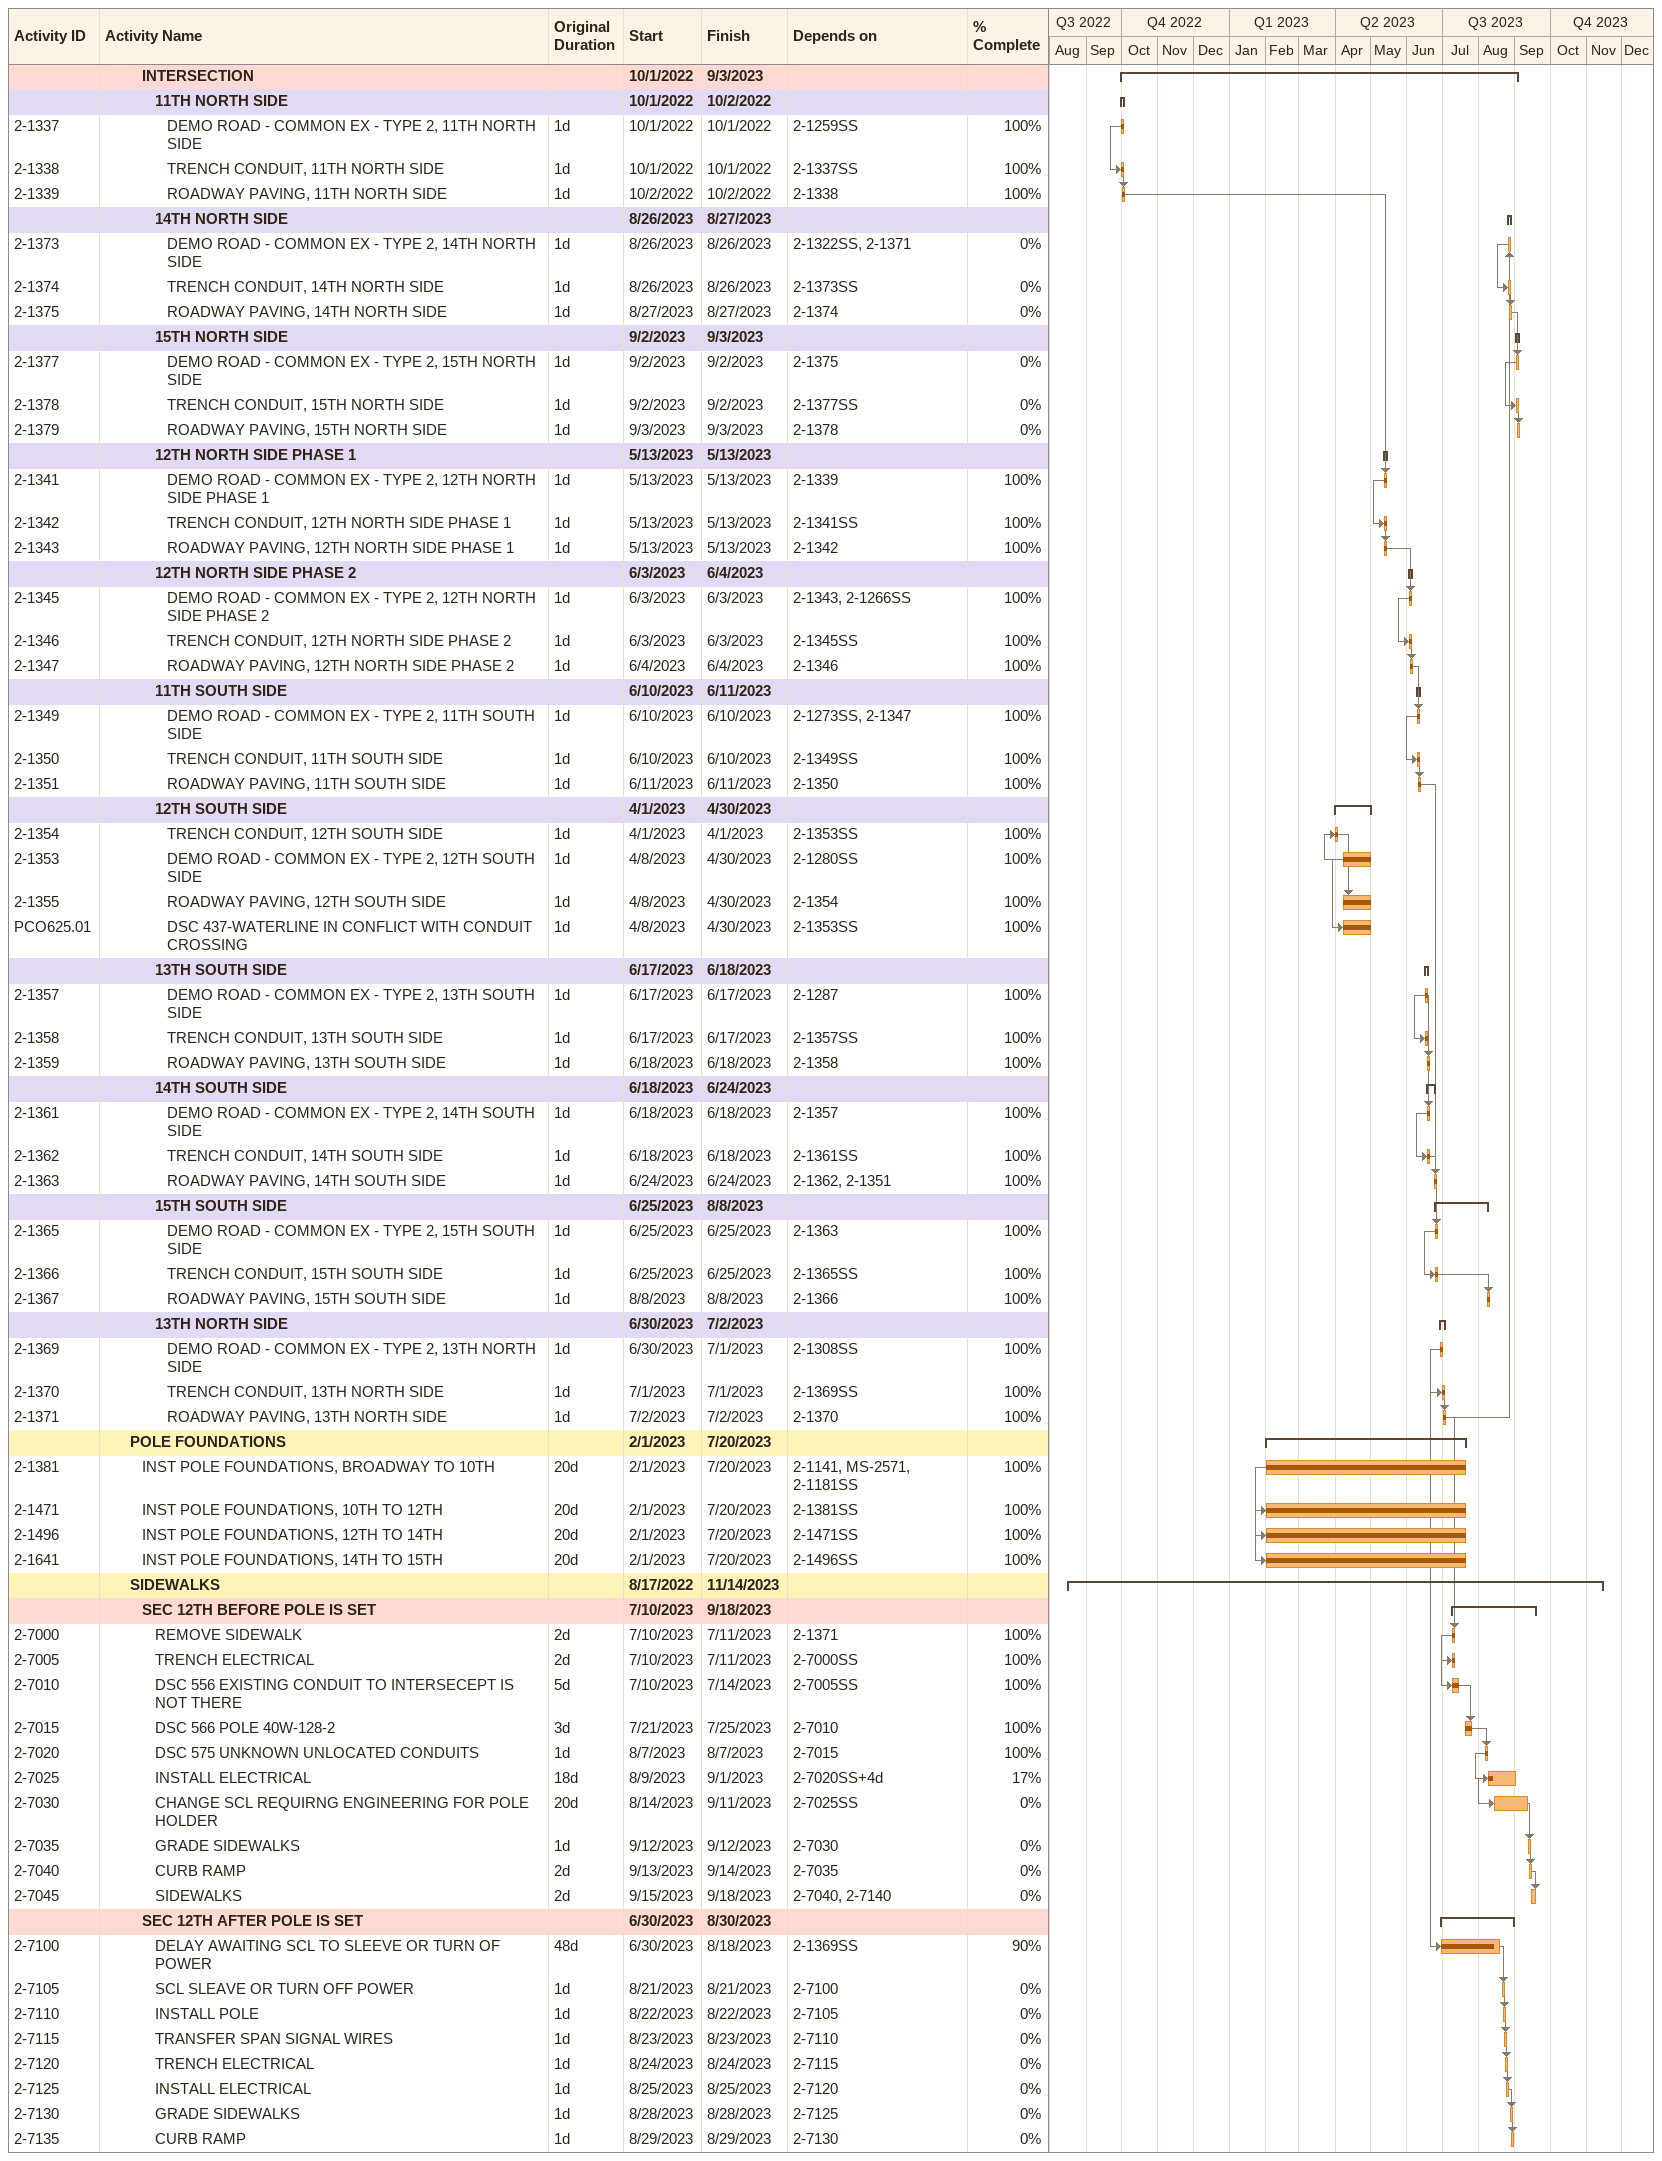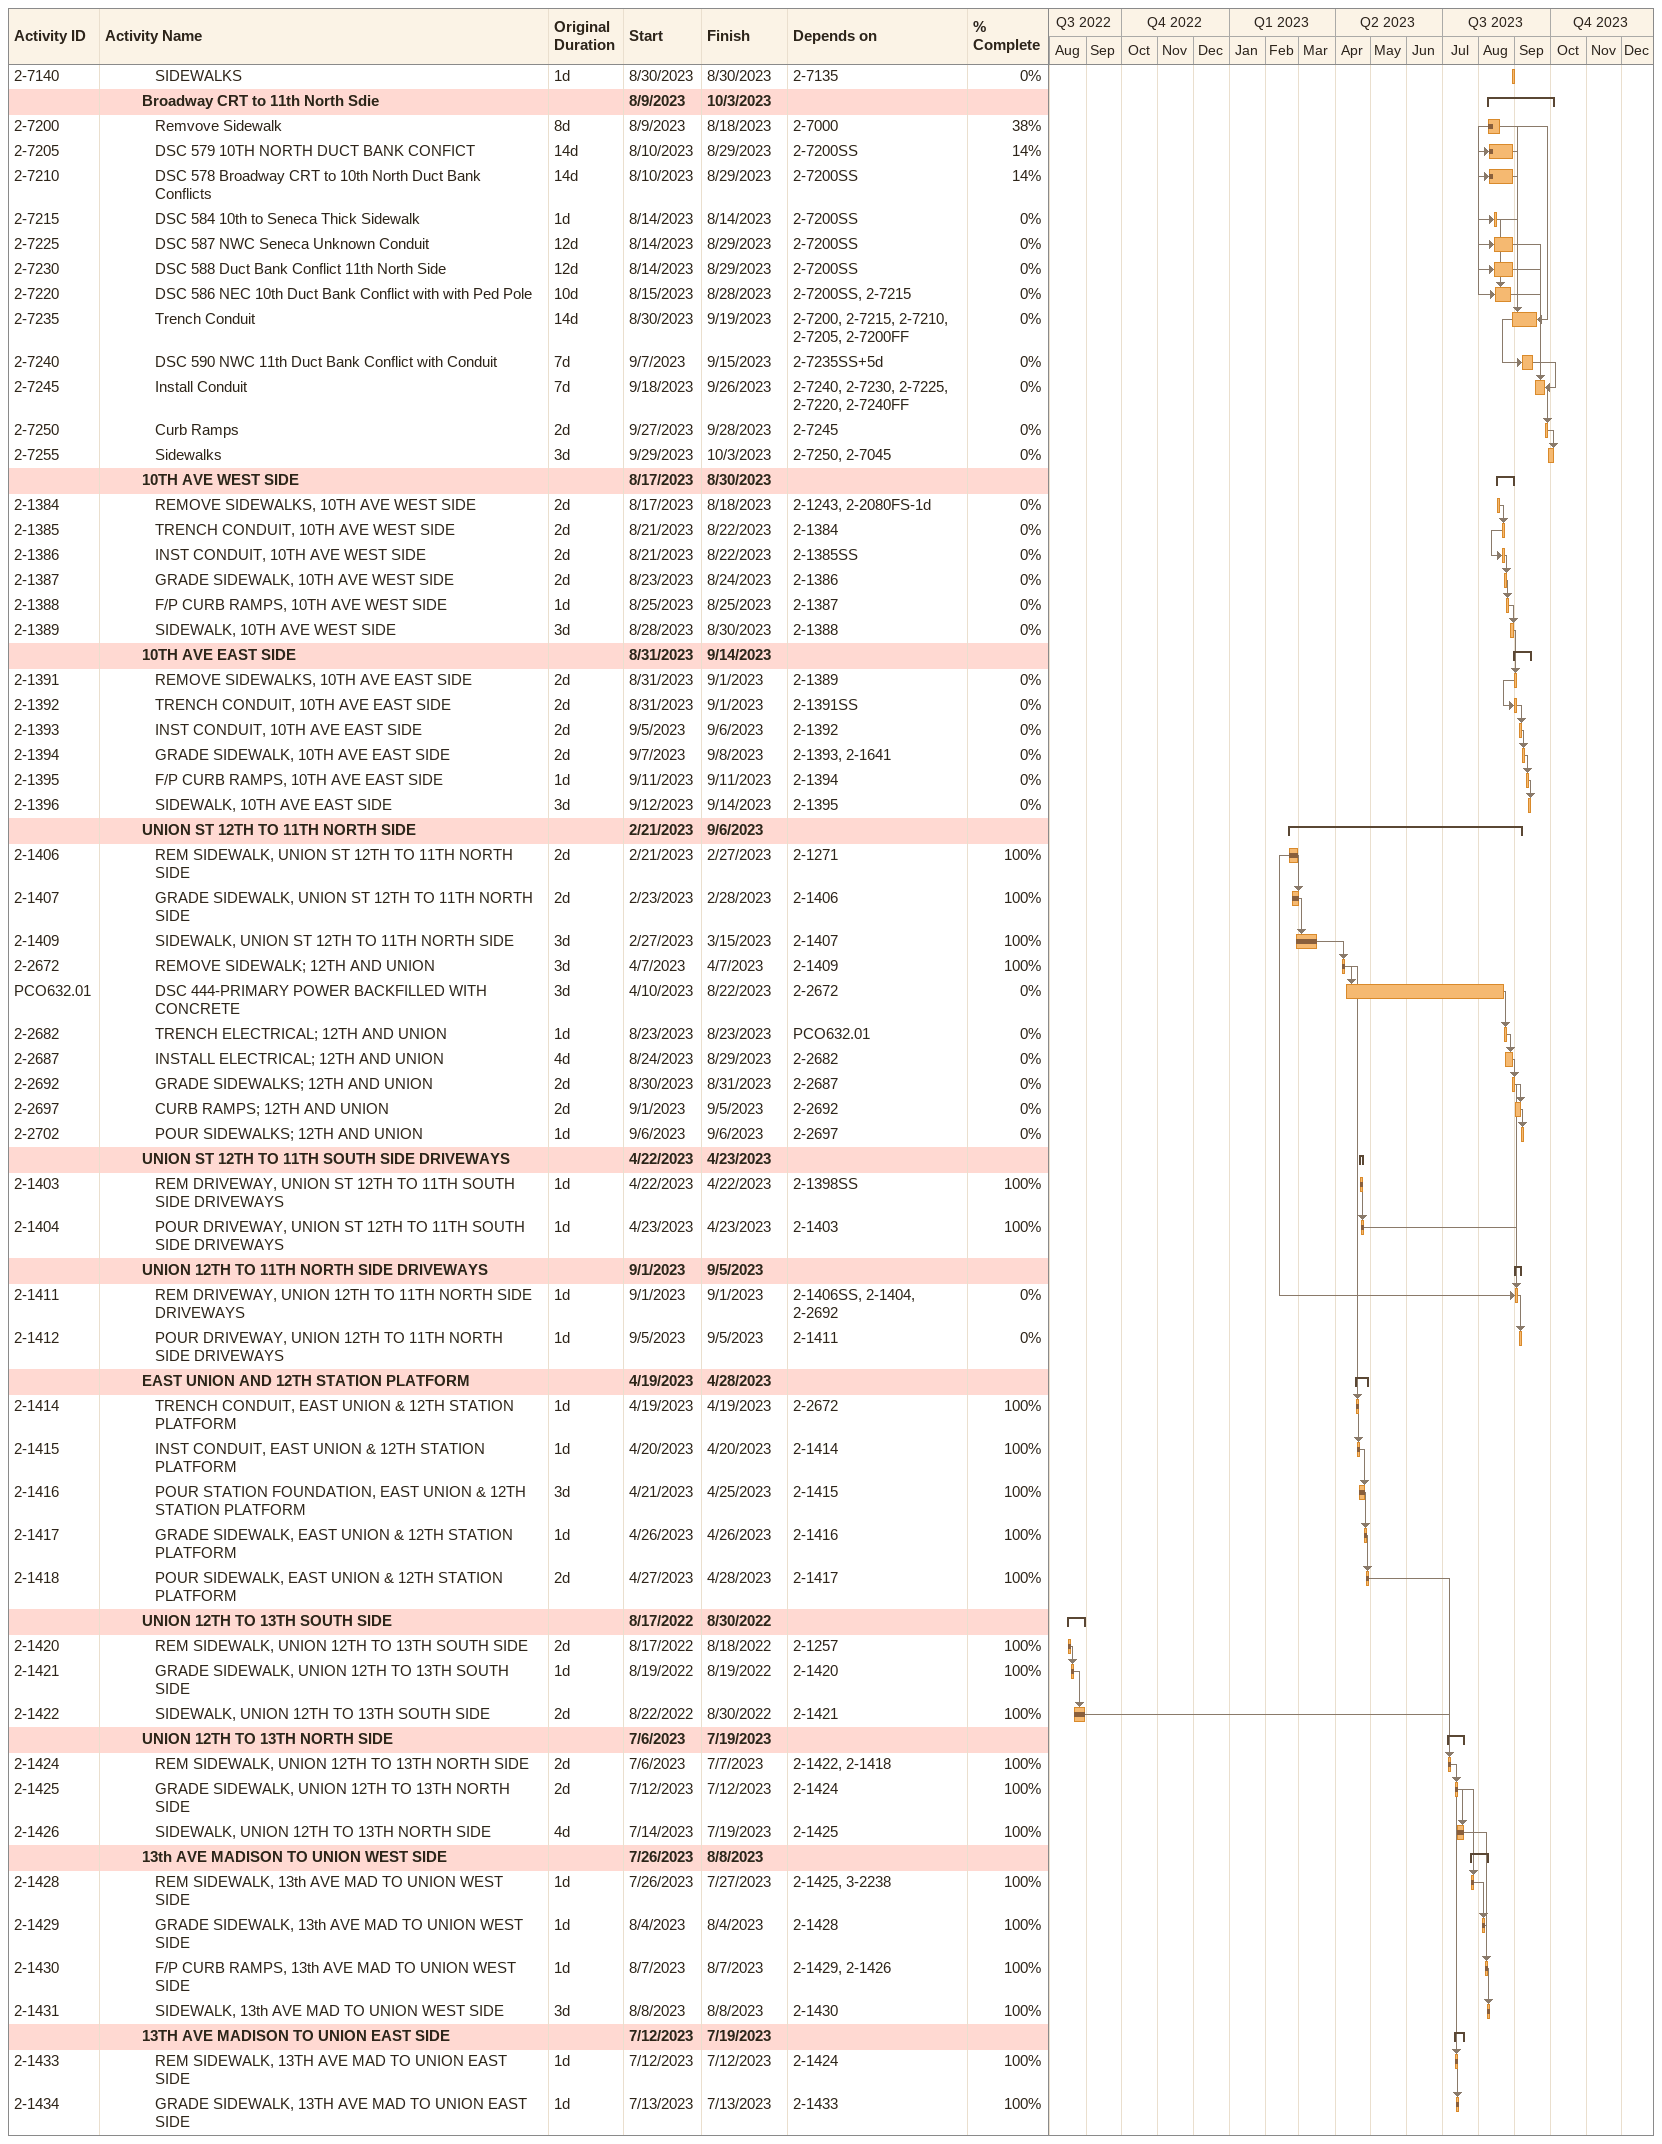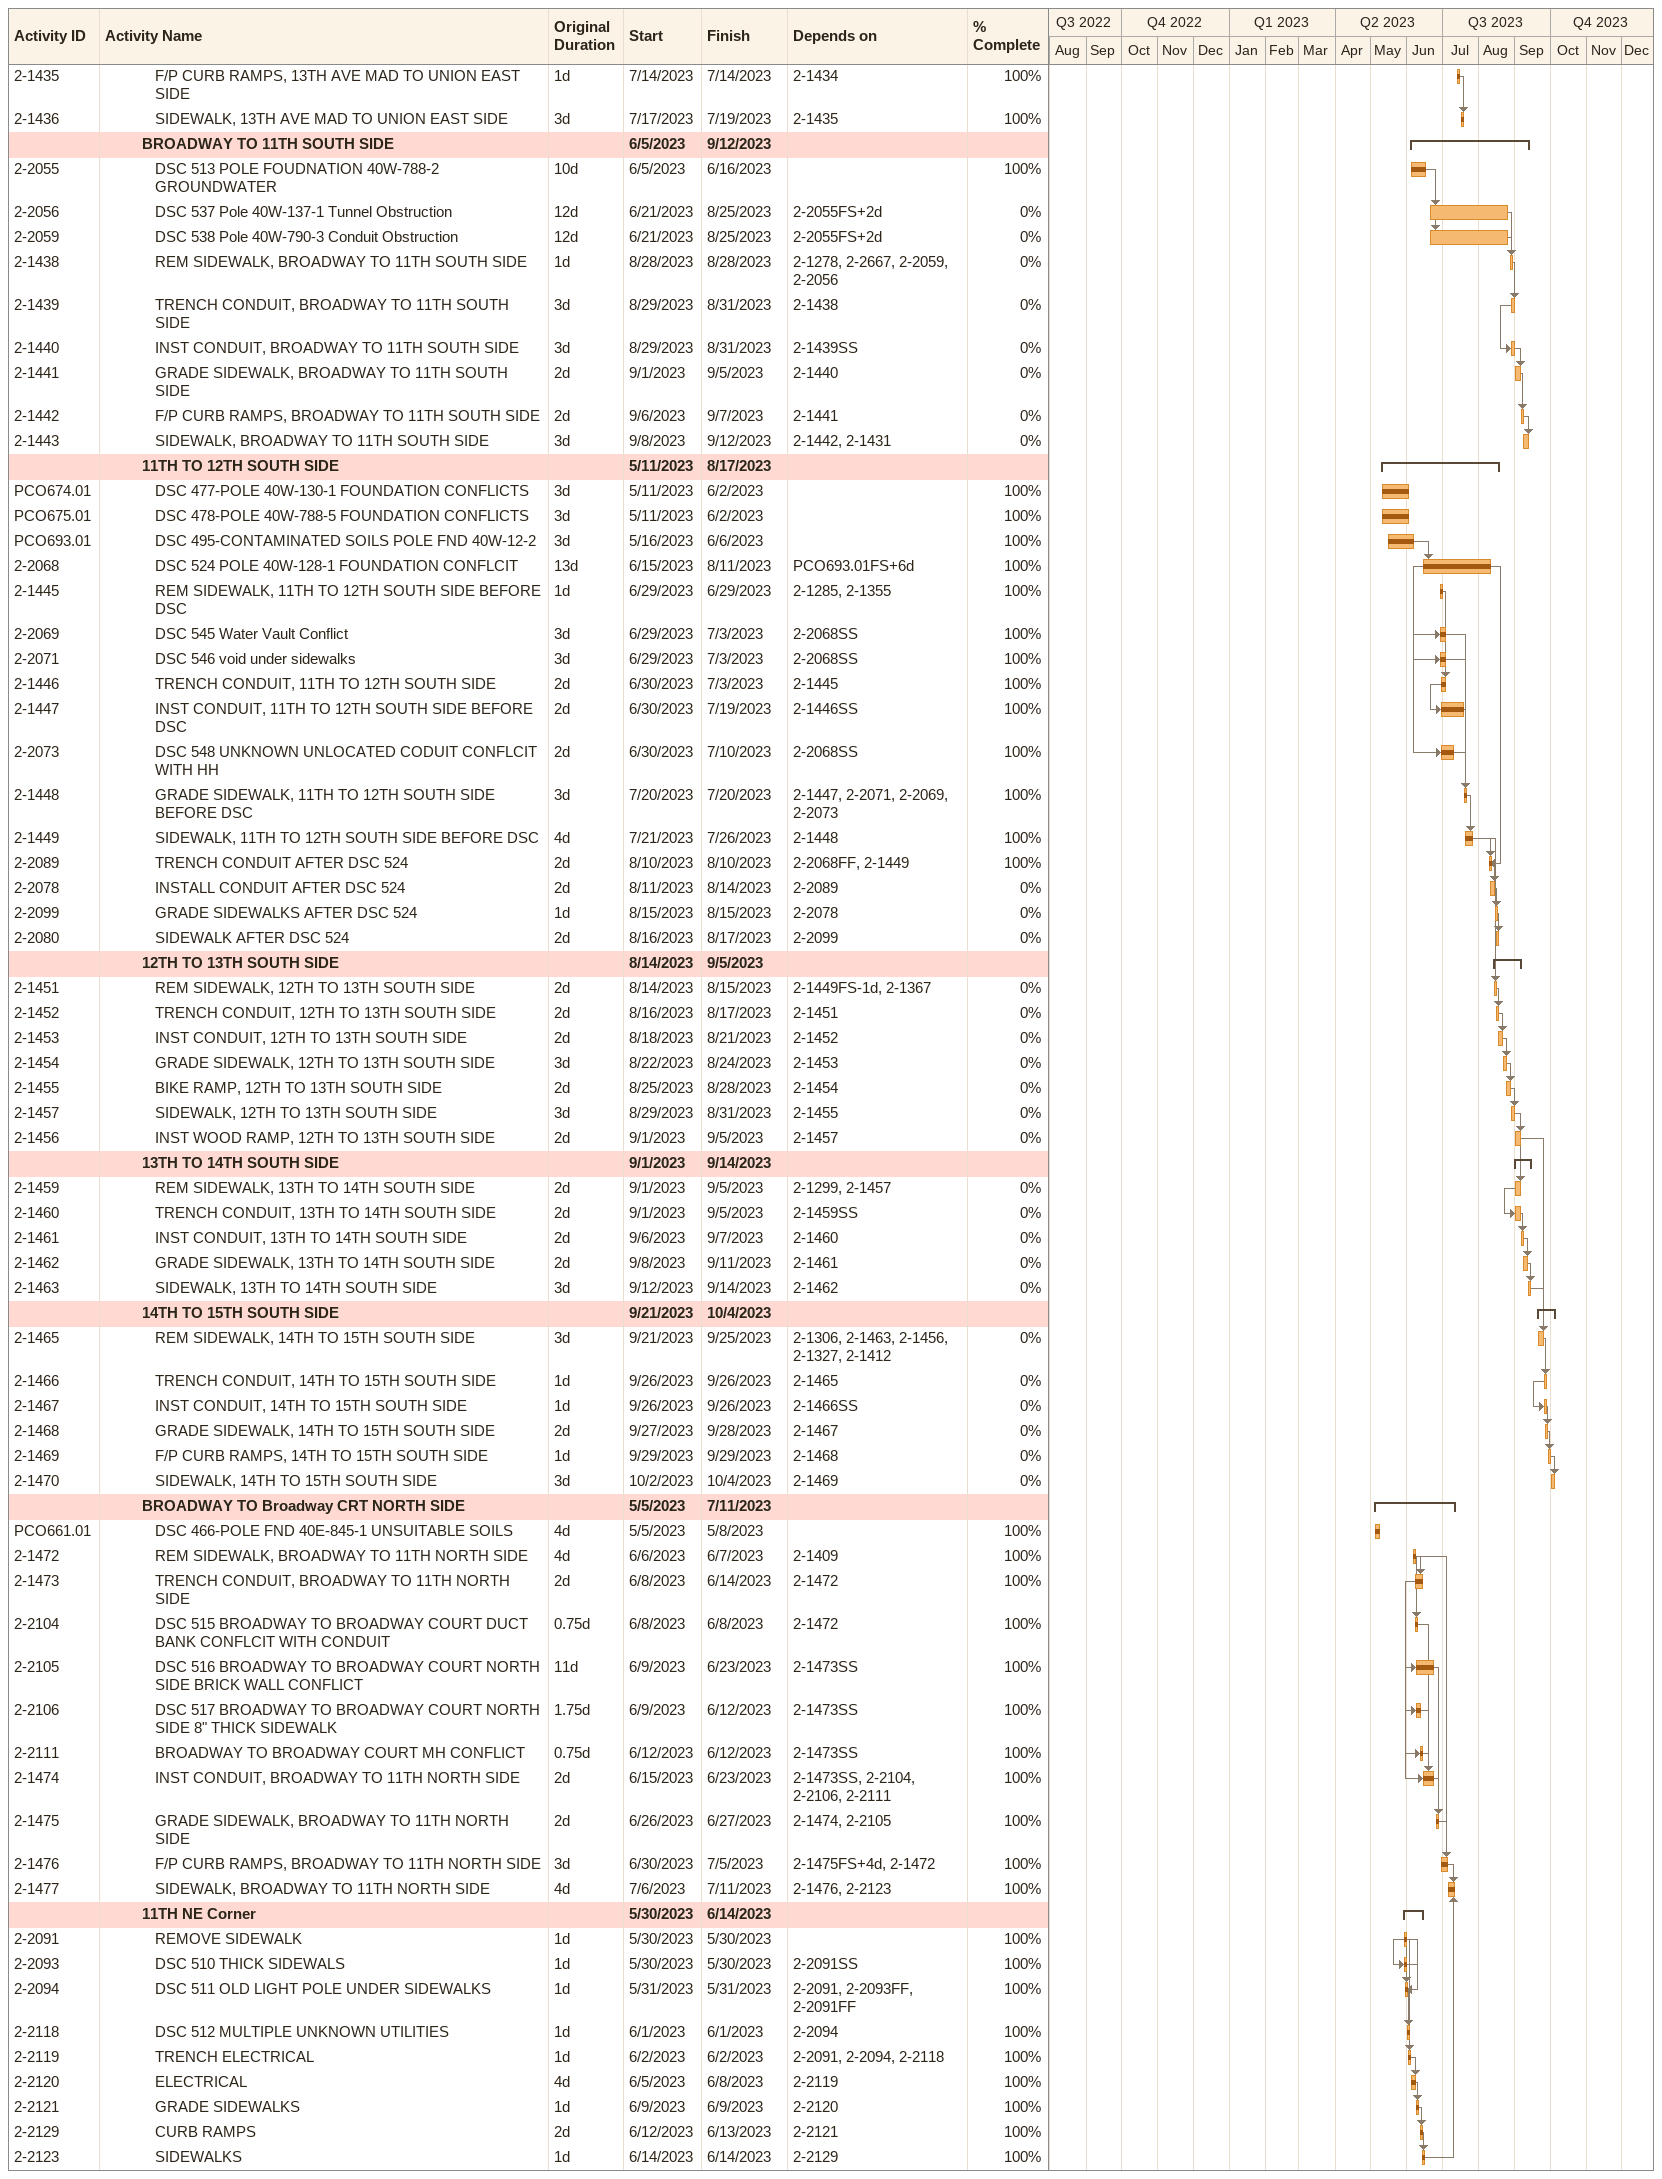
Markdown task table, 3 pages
| ID | Level | Task | Original duration | Start | Finish | Predecessors | % complete |
|---|---|---|---|---|---|---|---|
|  | 4 | **INTERSECTION** |  | 2022-10-01 | 2023-09-03 |  |  |
|  | 5 | **11TH NORTH SIDE** |  | 2022-10-01 | 2022-10-02 |  |  |
| 2-1337 | 6 | DEMO ROAD - COMMON EX - TYPE 2, 11TH NORTH SIDE | 1d | 2022-10-01 | 2022-10-01 | 2-1259SS | 100 |
| 2-1338 | 6 | TRENCH CONDUIT, 11TH NORTH SIDE | 1d | 2022-10-01 | 2022-10-01 | 2-1337SS | 100 |
| 2-1339 | 6 | ROADWAY PAVING, 11TH NORTH SIDE | 1d | 2022-10-02 | 2022-10-02 | 2-1338 | 100 |
|  | 5 | **14TH NORTH SIDE** |  | 2023-08-26 | 2023-08-27 |  |  |
| 2-1373 | 6 | DEMO ROAD - COMMON EX - TYPE 2, 14TH NORTH SIDE | 1d | 2023-08-26 | 2023-08-26 | 2-1322SS, 2-1371 | 0 |
| 2-1374 | 6 | TRENCH CONDUIT, 14TH NORTH SIDE | 1d | 2023-08-26 | 2023-08-26 | 2-1373SS | 0 |
| 2-1375 | 6 | ROADWAY PAVING, 14TH NORTH SIDE | 1d | 2023-08-27 | 2023-08-27 | 2-1374 | 0 |
|  | 5 | **15TH NORTH SIDE** |  | 2023-09-02 | 2023-09-03 |  |  |
| 2-1377 | 6 | DEMO ROAD - COMMON EX - TYPE 2, 15TH NORTH SIDE | 1d | 2023-09-02 | 2023-09-02 | 2-1375 | 0 |
| 2-1378 | 6 | TRENCH CONDUIT, 15TH NORTH SIDE | 1d | 2023-09-02 | 2023-09-02 | 2-1377SS | 0 |
| 2-1379 | 6 | ROADWAY PAVING, 15TH NORTH SIDE | 1d | 2023-09-03 | 2023-09-03 | 2-1378 | 0 |
|  | 5 | **12TH NORTH SIDE PHASE 1** |  | 2023-05-13 | 2023-05-13 |  |  |
| 2-1341 | 6 | DEMO ROAD - COMMON EX - TYPE 2, 12TH NORTH SIDE PHASE 1 | 1d | 2023-05-13 | 2023-05-13 | 2-1339 | 100 |
| 2-1342 | 6 | TRENCH CONDUIT, 12TH NORTH SIDE PHASE 1 | 1d | 2023-05-13 | 2023-05-13 | 2-1341SS | 100 |
| 2-1343 | 6 | ROADWAY PAVING, 12TH NORTH SIDE PHASE 1 | 1d | 2023-05-13 | 2023-05-13 | 2-1342 | 100 |
|  | 5 | **12TH NORTH SIDE PHASE 2** |  | 2023-06-03 | 2023-06-04 |  |  |
| 2-1345 | 6 | DEMO ROAD - COMMON EX - TYPE 2, 12TH NORTH SIDE PHASE 2 | 1d | 2023-06-03 | 2023-06-03 | 2-1343, 2-1266SS | 100 |
| 2-1346 | 6 | TRENCH CONDUIT, 12TH NORTH SIDE PHASE 2 | 1d | 2023-06-03 | 2023-06-03 | 2-1345SS | 100 |
| 2-1347 | 6 | ROADWAY PAVING, 12TH NORTH SIDE PHASE 2 | 1d | 2023-06-04 | 2023-06-04 | 2-1346 | 100 |
|  | 5 | **11TH SOUTH SIDE** |  | 2023-06-10 | 2023-06-11 |  |  |
| 2-1349 | 6 | DEMO ROAD - COMMON EX - TYPE 2, 11TH SOUTH SIDE | 1d | 2023-06-10 | 2023-06-10 | 2-1273SS, 2-1347 | 100 |
| 2-1350 | 6 | TRENCH CONDUIT, 11TH SOUTH SIDE | 1d | 2023-06-10 | 2023-06-10 | 2-1349SS | 100 |
| 2-1351 | 6 | ROADWAY PAVING, 11TH SOUTH SIDE | 1d | 2023-06-11 | 2023-06-11 | 2-1350 | 100 |
|  | 5 | **12TH SOUTH SIDE** |  | 2023-04-01 | 2023-04-30 |  |  |
| 2-1354 | 6 | TRENCH CONDUIT, 12TH SOUTH SIDE | 1d | 2023-04-01 | 2023-04-01 | 2-1353SS | 100 |
| 2-1353 | 6 | DEMO ROAD - COMMON EX - TYPE 2, 12TH SOUTH SIDE | 1d | 2023-04-08 | 2023-04-30 | 2-1280SS | 100 |
| 2-1355 | 6 | ROADWAY PAVING, 12TH SOUTH SIDE | 1d | 2023-04-08 | 2023-04-30 | 2-1354 | 100 |
| PCO625.01 | 6 | DSC 437-WATERLINE IN CONFLICT WITH CONDUIT CROSSING | 1d | 2023-04-08 | 2023-04-30 | 2-1353SS | 100 |
|  | 5 | **13TH SOUTH SIDE** |  | 2023-06-17 | 2023-06-18 |  |  |
| 2-1357 | 6 | DEMO ROAD - COMMON EX - TYPE 2, 13TH SOUTH SIDE | 1d | 2023-06-17 | 2023-06-17 | 2-1287 | 100 |
| 2-1358 | 6 | TRENCH CONDUIT, 13TH SOUTH SIDE | 1d | 2023-06-17 | 2023-06-17 | 2-1357SS | 100 |
| 2-1359 | 6 | ROADWAY PAVING, 13TH SOUTH SIDE | 1d | 2023-06-18 | 2023-06-18 | 2-1358 | 100 |
|  | 5 | **14TH SOUTH SIDE** |  | 2023-06-18 | 2023-06-24 |  |  |
| 2-1361 | 6 | DEMO ROAD - COMMON EX - TYPE 2, 14TH SOUTH SIDE | 1d | 2023-06-18 | 2023-06-18 | 2-1357 | 100 |
| 2-1362 | 6 | TRENCH CONDUIT, 14TH SOUTH SIDE | 1d | 2023-06-18 | 2023-06-18 | 2-1361SS | 100 |
| 2-1363 | 6 | ROADWAY PAVING, 14TH SOUTH SIDE | 1d | 2023-06-24 | 2023-06-24 | 2-1362, 2-1351 | 100 |
|  | 5 | **15TH SOUTH SIDE** |  | 2023-06-25 | 2023-08-08 |  |  |
| 2-1365 | 6 | DEMO ROAD - COMMON EX - TYPE 2, 15TH SOUTH SIDE | 1d | 2023-06-25 | 2023-06-25 | 2-1363 | 100 |
| 2-1366 | 6 | TRENCH CONDUIT, 15TH SOUTH SIDE | 1d | 2023-06-25 | 2023-06-25 | 2-1365SS | 100 |
| 2-1367 | 6 | ROADWAY PAVING, 15TH SOUTH SIDE | 1d | 2023-08-08 | 2023-08-08 | 2-1366 | 100 |
|  | 5 | **13TH NORTH SIDE** |  | 2023-06-30 | 2023-07-02 |  |  |
| 2-1369 | 6 | DEMO ROAD - COMMON EX - TYPE 2, 13TH NORTH SIDE | 1d | 2023-06-30 | 2023-07-01 | 2-1308SS | 100 |
| 2-1370 | 6 | TRENCH CONDUIT, 13TH NORTH SIDE | 1d | 2023-07-01 | 2023-07-01 | 2-1369SS | 100 |
| 2-1371 | 6 | ROADWAY PAVING, 13TH NORTH SIDE | 1d | 2023-07-02 | 2023-07-02 | 2-1370 | 100 |
|  | 3 | **POLE FOUNDATIONS** |  | 2023-02-01 | 2023-07-20 |  |  |
| 2-1381 | 4 | INST POLE FOUNDATIONS, BROADWAY TO 10TH | 20d | 2023-02-01 | 2023-07-20 | 2-1141, MS-2571, 2-1181SS | 100 |
| 2-1471 | 4 | INST POLE FOUNDATIONS, 10TH TO 12TH | 20d | 2023-02-01 | 2023-07-20 | 2-1381SS | 100 |
| 2-1496 | 4 | INST POLE FOUNDATIONS, 12TH TO 14TH | 20d | 2023-02-01 | 2023-07-20 | 2-1471SS | 100 |
| 2-1641 | 4 | INST POLE FOUNDATIONS, 14TH TO 15TH | 20d | 2023-02-01 | 2023-07-20 | 2-1496SS | 100 |
|  | 3 | **SIDEWALKS** |  | 2022-08-17 | 2023-11-14 |  |  |
|  | 4 | **SEC 12TH BEFORE POLE IS SET** |  | 2023-07-10 | 2023-09-18 |  |  |
| 2-7000 | 5 | REMOVE SIDEWALK | 2d | 2023-07-10 | 2023-07-11 | 2-1371 | 100 |
| 2-7005 | 5 | TRENCH ELECTRICAL | 2d | 2023-07-10 | 2023-07-11 | 2-7000SS | 100 |
| 2-7010 | 5 | DSC 556 EXISTING CONDUIT TO INTERSECEPT IS NOT THERE | 5d | 2023-07-10 | 2023-07-14 | 2-7005SS | 100 |
| 2-7015 | 5 | DSC 566 POLE 40W-128-2 | 3d | 2023-07-21 | 2023-07-25 | 2-7010 | 100 |
| 2-7020 | 5 | DSC 575 UNKNOWN UNLOCATED CONDUITS | 1d | 2023-08-07 | 2023-08-07 | 2-7015 | 100 |
| 2-7025 | 5 | INSTALL ELECTRICAL | 18d | 2023-08-09 | 2023-09-01 | 2-7020SS+4d | 17 |
| 2-7030 | 5 | CHANGE SCL REQUIRNG ENGINEERING FOR POLE HOLDER | 20d | 2023-08-14 | 2023-09-11 | 2-7025SS | 0 |
| 2-7035 | 5 | GRADE SIDEWALKS | 1d | 2023-09-12 | 2023-09-12 | 2-7030 | 0 |
| 2-7040 | 5 | CURB RAMP | 2d | 2023-09-13 | 2023-09-14 | 2-7035 | 0 |
| 2-7045 | 5 | SIDEWALKS | 2d | 2023-09-15 | 2023-09-18 | 2-7040, 2-7140 | 0 |
|  | 4 | **SEC 12TH AFTER POLE IS SET** |  | 2023-06-30 | 2023-08-30 |  |  |
| 2-7100 | 5 | DELAY AWAITING SCL TO SLEEVE OR TURN OF POWER | 48d | 2023-06-30 | 2023-08-18 | 2-1369SS | 90 |
| 2-7105 | 5 | SCL SLEAVE OR TURN OFF POWER | 1d | 2023-08-21 | 2023-08-21 | 2-7100 | 0 |
| 2-7110 | 5 | INSTALL POLE | 1d | 2023-08-22 | 2023-08-22 | 2-7105 | 0 |
| 2-7115 | 5 | TRANSFER SPAN SIGNAL WIRES | 1d | 2023-08-23 | 2023-08-23 | 2-7110 | 0 |
| 2-7120 | 5 | TRENCH ELECTRICAL | 1d | 2023-08-24 | 2023-08-24 | 2-7115 | 0 |
| 2-7125 | 5 | INSTALL ELECTRICAL | 1d | 2023-08-25 | 2023-08-25 | 2-7120 | 0 |
| 2-7130 | 5 | GRADE SIDEWALKS | 1d | 2023-08-28 | 2023-08-28 | 2-7125 | 0 |
| 2-7135 | 5 | CURB RAMP | 1d | 2023-08-29 | 2023-08-29 | 2-7130 | 0 |
| 2-7140 | 5 | SIDEWALKS | 1d | 2023-08-30 | 2023-08-30 | 2-7135 | 0 |
|  | 4 | **Broadway CRT to 11th North Sdie** |  | 2023-08-09 | 2023-10-03 |  |  |
| 2-7200 | 5 | Remvove Sidewalk | 8d | 2023-08-09 | 2023-08-18 | 2-7000 | 38 |
| 2-7205 | 5 | DSC 579 10TH NORTH DUCT BANK CONFICT | 14d | 2023-08-10 | 2023-08-29 | 2-7200SS | 14 |
| 2-7210 | 5 | DSC 578 Broadway CRT to 10th North Duct Bank Conflicts | 14d | 2023-08-10 | 2023-08-29 | 2-7200SS | 14 |
| 2-7215 | 5 | DSC 584 10th to Seneca Thick Sidewalk | 1d | 2023-08-14 | 2023-08-14 | 2-7200SS | 0 |
| 2-7225 | 5 | DSC 587 NWC Seneca Unknown Conduit | 12d | 2023-08-14 | 2023-08-29 | 2-7200SS | 0 |
| 2-7230 | 5 | DSC 588 Duct Bank Conflict 11th North Side | 12d | 2023-08-14 | 2023-08-29 | 2-7200SS | 0 |
| 2-7220 | 5 | DSC 586 NEC 10th Duct Bank Conflict with with Ped Pole | 10d | 2023-08-15 | 2023-08-28 | 2-7200SS, 2-7215 | 0 |
| 2-7235 | 5 | Trench Conduit | 14d | 2023-08-30 | 2023-09-19 | 2-7200, 2-7215, 2-7210, 2-7205, 2-7200FF | 0 |
| 2-7240 | 5 | DSC 590 NWC 11th Duct Bank Conflict with Conduit | 7d | 2023-09-07 | 2023-09-15 | 2-7235SS+5d | 0 |
| 2-7245 | 5 | Install Conduit | 7d | 2023-09-18 | 2023-09-26 | 2-7240, 2-7230, 2-7225, 2-7220, 2-7240FF | 0 |
| 2-7250 | 5 | Curb Ramps | 2d | 2023-09-27 | 2023-09-28 | 2-7245 | 0 |
| 2-7255 | 5 | Sidewalks | 3d | 2023-09-29 | 2023-10-03 | 2-7250, 2-7045 | 0 |
|  | 4 | **10TH AVE WEST SIDE** |  | 2023-08-17 | 2023-08-30 |  |  |
| 2-1384 | 5 | REMOVE SIDEWALKS, 10TH AVE WEST SIDE | 2d | 2023-08-17 | 2023-08-18 | 2-1243, 2-2080FS-1d | 0 |
| 2-1385 | 5 | TRENCH CONDUIT, 10TH AVE WEST SIDE | 2d | 2023-08-21 | 2023-08-22 | 2-1384 | 0 |
| 2-1386 | 5 | INST CONDUIT, 10TH AVE WEST SIDE | 2d | 2023-08-21 | 2023-08-22 | 2-1385SS | 0 |
| 2-1387 | 5 | GRADE SIDEWALK, 10TH AVE WEST SIDE | 2d | 2023-08-23 | 2023-08-24 | 2-1386 | 0 |
| 2-1388 | 5 | F/P CURB RAMPS, 10TH AVE WEST SIDE | 1d | 2023-08-25 | 2023-08-25 | 2-1387 | 0 |
| 2-1389 | 5 | SIDEWALK, 10TH AVE WEST SIDE | 3d | 2023-08-28 | 2023-08-30 | 2-1388 | 0 |
|  | 4 | **10TH AVE EAST SIDE** |  | 2023-08-31 | 2023-09-14 |  |  |
| 2-1391 | 5 | REMOVE SIDEWALKS, 10TH AVE EAST SIDE | 2d | 2023-08-31 | 2023-09-01 | 2-1389 | 0 |
| 2-1392 | 5 | TRENCH CONDUIT, 10TH AVE EAST SIDE | 2d | 2023-08-31 | 2023-09-01 | 2-1391SS | 0 |
| 2-1393 | 5 | INST CONDUIT, 10TH AVE EAST SIDE | 2d | 2023-09-05 | 2023-09-06 | 2-1392 | 0 |
| 2-1394 | 5 | GRADE SIDEWALK, 10TH AVE EAST SIDE | 2d | 2023-09-07 | 2023-09-08 | 2-1393, 2-1641 | 0 |
| 2-1395 | 5 | F/P CURB RAMPS, 10TH AVE EAST SIDE | 1d | 2023-09-11 | 2023-09-11 | 2-1394 | 0 |
| 2-1396 | 5 | SIDEWALK, 10TH AVE EAST SIDE | 3d | 2023-09-12 | 2023-09-14 | 2-1395 | 0 |
|  | 4 | **UNION ST 12TH TO 11TH NORTH SIDE** |  | 2023-02-21 | 2023-09-06 |  |  |
| 2-1406 | 5 | REM SIDEWALK, UNION ST 12TH TO 11TH NORTH SIDE | 2d | 2023-02-21 | 2023-02-27 | 2-1271 | 100 |
| 2-1407 | 5 | GRADE SIDEWALK, UNION ST 12TH TO 11TH NORTH SIDE | 2d | 2023-02-23 | 2023-02-28 | 2-1406 | 100 |
| 2-1409 | 5 | SIDEWALK, UNION ST 12TH TO 11TH NORTH SIDE | 3d | 2023-02-27 | 2023-03-15 | 2-1407 | 100 |
| 2-2672 | 5 | REMOVE SIDEWALK; 12TH AND UNION | 3d | 2023-04-07 | 2023-04-07 | 2-1409 | 100 |
| PCO632.01 | 5 | DSC 444-PRIMARY POWER BACKFILLED WITH CONCRETE | 3d | 2023-04-10 | 2023-08-22 | 2-2672 | 0 |
| 2-2682 | 5 | TRENCH ELECTRICAL; 12TH AND UNION | 1d | 2023-08-23 | 2023-08-23 | PCO632.01 | 0 |
| 2-2687 | 5 | INSTALL ELECTRICAL; 12TH AND UNION | 4d | 2023-08-24 | 2023-08-29 | 2-2682 | 0 |
| 2-2692 | 5 | GRADE SIDEWALKS; 12TH AND UNION | 2d | 2023-08-30 | 2023-08-31 | 2-2687 | 0 |
| 2-2697 | 5 | CURB RAMPS; 12TH AND UNION | 2d | 2023-09-01 | 2023-09-05 | 2-2692 | 0 |
| 2-2702 | 5 | POUR SIDEWALKS; 12TH AND UNION | 1d | 2023-09-06 | 2023-09-06 | 2-2697 | 0 |
|  | 4 | **UNION ST 12TH TO 11TH SOUTH SIDE DRIVEWAYS** |  | 2023-04-22 | 2023-04-23 |  |  |
| 2-1403 | 5 | REM DRIVEWAY, UNION ST 12TH TO 11TH SOUTH SIDE DRIVEWAYS | 1d | 2023-04-22 | 2023-04-22 | 2-1398SS | 100 |
| 2-1404 | 5 | POUR DRIVEWAY, UNION ST 12TH TO 11TH SOUTH SIDE DRIVEWAYS | 1d | 2023-04-23 | 2023-04-23 | 2-1403 | 100 |
|  | 4 | **UNION 12TH TO 11TH NORTH SIDE DRIVEWAYS** |  | 2023-09-01 | 2023-09-05 |  |  |
| 2-1411 | 5 | REM DRIVEWAY, UNION 12TH TO 11TH NORTH SIDE DRIVEWAYS | 1d | 2023-09-01 | 2023-09-01 | 2-1406SS, 2-1404, 2-2692 | 0 |
| 2-1412 | 5 | POUR DRIVEWAY, UNION 12TH TO 11TH NORTH SIDE DRIVEWAYS | 1d | 2023-09-05 | 2023-09-05 | 2-1411 | 0 |
|  | 4 | **EAST UNION AND 12TH STATION PLATFORM** |  | 2023-04-19 | 2023-04-28 |  |  |
| 2-1414 | 5 | TRENCH CONDUIT, EAST UNION & 12TH STATION PLATFORM | 1d | 2023-04-19 | 2023-04-19 | 2-2672 | 100 |
| 2-1415 | 5 | INST CONDUIT, EAST UNION & 12TH STATION PLATFORM | 1d | 2023-04-20 | 2023-04-20 | 2-1414 | 100 |
| 2-1416 | 5 | POUR STATION FOUNDATION, EAST UNION & 12TH STATION PLATFORM | 3d | 2023-04-21 | 2023-04-25 | 2-1415 | 100 |
| 2-1417 | 5 | GRADE SIDEWALK, EAST UNION & 12TH STATION PLATFORM | 1d | 2023-04-26 | 2023-04-26 | 2-1416 | 100 |
| 2-1418 | 5 | POUR SIDEWALK, EAST UNION & 12TH STATION PLATFORM | 2d | 2023-04-27 | 2023-04-28 | 2-1417 | 100 |
|  | 4 | **UNION 12TH TO 13TH SOUTH SIDE** |  | 2022-08-17 | 2022-08-30 |  |  |
| 2-1420 | 5 | REM SIDEWALK, UNION 12TH TO 13TH SOUTH SIDE | 2d | 2022-08-17 | 2022-08-18 | 2-1257 | 100 |
| 2-1421 | 5 | GRADE SIDEWALK, UNION 12TH TO 13TH SOUTH SIDE | 1d | 2022-08-19 | 2022-08-19 | 2-1420 | 100 |
| 2-1422 | 5 | SIDEWALK, UNION 12TH TO 13TH SOUTH SIDE | 2d | 2022-08-22 | 2022-08-30 | 2-1421 | 100 |
|  | 4 | **UNION 12TH TO 13TH NORTH SIDE** |  | 2023-07-06 | 2023-07-19 |  |  |
| 2-1424 | 5 | REM SIDEWALK, UNION 12TH TO 13TH NORTH SIDE | 2d | 2023-07-06 | 2023-07-07 | 2-1422, 2-1418 | 100 |
| 2-1425 | 5 | GRADE SIDEWALK, UNION 12TH TO 13TH NORTH SIDE | 2d | 2023-07-12 | 2023-07-12 | 2-1424 | 100 |
| 2-1426 | 5 | SIDEWALK, UNION 12TH TO 13TH NORTH SIDE | 4d | 2023-07-14 | 2023-07-19 | 2-1425 | 100 |
|  | 4 | **13th AVE MADISON TO UNION WEST SIDE** |  | 2023-07-26 | 2023-08-08 |  |  |
| 2-1428 | 5 | REM SIDEWALK, 13th AVE MAD TO UNION WEST SIDE | 1d | 2023-07-26 | 2023-07-27 | 2-1425, 3-2238 | 100 |
| 2-1429 | 5 | GRADE SIDEWALK, 13th AVE MAD TO UNION WEST SIDE | 1d | 2023-08-04 | 2023-08-04 | 2-1428 | 100 |
| 2-1430 | 5 | F/P CURB RAMPS, 13th AVE MAD TO UNION WEST SIDE | 1d | 2023-08-07 | 2023-08-07 | 2-1429, 2-1426 | 100 |
| 2-1431 | 5 | SIDEWALK, 13th AVE MAD TO UNION WEST SIDE | 3d | 2023-08-08 | 2023-08-08 | 2-1430 | 100 |
|  | 4 | **13TH AVE MADISON TO UNION EAST SIDE** |  | 2023-07-12 | 2023-07-19 |  |  |
| 2-1433 | 5 | REM SIDEWALK, 13TH AVE MAD TO UNION EAST SIDE | 1d | 2023-07-12 | 2023-07-12 | 2-1424 | 100 |
| 2-1434 | 5 | GRADE SIDEWALK, 13TH AVE MAD TO UNION EAST SIDE | 1d | 2023-07-13 | 2023-07-13 | 2-1433 | 100 |
| 2-1435 | 5 | F/P CURB RAMPS, 13TH AVE MAD TO UNION EAST SIDE | 1d | 2023-07-14 | 2023-07-14 | 2-1434 | 100 |
| 2-1436 | 5 | SIDEWALK, 13TH AVE MAD TO UNION EAST SIDE | 3d | 2023-07-17 | 2023-07-19 | 2-1435 | 100 |
|  | 4 | **BROADWAY TO 11TH SOUTH SIDE** |  | 2023-06-05 | 2023-09-12 |  |  |
| 2-2055 | 5 | DSC 513 POLE FOUDNATION 40W-788-2 GROUNDWATER | 10d | 2023-06-05 | 2023-06-16 |  | 100 |
| 2-2056 | 5 | DSC 537 Pole 40W-137-1 Tunnel Obstruction | 12d | 2023-06-21 | 2023-08-25 | 2-2055FS+2d | 0 |
| 2-2059 | 5 | DSC 538 Pole 40W-790-3 Conduit Obstruction | 12d | 2023-06-21 | 2023-08-25 | 2-2055FS+2d | 0 |
| 2-1438 | 5 | REM SIDEWALK, BROADWAY TO 11TH SOUTH SIDE | 1d | 2023-08-28 | 2023-08-28 | 2-1278, 2-2667, 2-2059, 2-2056 | 0 |
| 2-1439 | 5 | TRENCH CONDUIT, BROADWAY TO 11TH SOUTH SIDE | 3d | 2023-08-29 | 2023-08-31 | 2-1438 | 0 |
| 2-1440 | 5 | INST CONDUIT, BROADWAY TO 11TH SOUTH SIDE | 3d | 2023-08-29 | 2023-08-31 | 2-1439SS | 0 |
| 2-1441 | 5 | GRADE SIDEWALK, BROADWAY TO 11TH SOUTH SIDE | 2d | 2023-09-01 | 2023-09-05 | 2-1440 | 0 |
| 2-1442 | 5 | F/P CURB RAMPS, BROADWAY TO 11TH SOUTH SIDE | 2d | 2023-09-06 | 2023-09-07 | 2-1441 | 0 |
| 2-1443 | 5 | SIDEWALK, BROADWAY TO 11TH SOUTH SIDE | 3d | 2023-09-08 | 2023-09-12 | 2-1442, 2-1431 | 0 |
|  | 4 | **11TH TO 12TH SOUTH SIDE** |  | 2023-05-11 | 2023-08-17 |  |  |
| PCO674.01 | 5 | DSC 477-POLE 40W-130-1 FOUNDATION CONFLICTS | 3d | 2023-05-11 | 2023-06-02 |  | 100 |
| PCO675.01 | 5 | DSC 478-POLE 40W-788-5 FOUNDATION CONFLICTS | 3d | 2023-05-11 | 2023-06-02 |  | 100 |
| PCO693.01 | 5 | DSC 495-CONTAMINATED SOILS POLE FND 40W-12-2 | 3d | 2023-05-16 | 2023-06-06 |  | 100 |
| 2-2068 | 5 | DSC 524 POLE 40W-128-1 FOUNDATION CONFLCIT | 13d | 2023-06-15 | 2023-08-11 | PCO693.01FS+6d | 100 |
| 2-1445 | 5 | REM SIDEWALK, 11TH TO 12TH SOUTH SIDE BEFORE DSC | 1d | 2023-06-29 | 2023-06-29 | 2-1285, 2-1355 | 100 |
| 2-2069 | 5 | DSC 545 Water Vault Conflict | 3d | 2023-06-29 | 2023-07-03 | 2-2068SS | 100 |
| 2-2071 | 5 | DSC 546 void under sidewalks | 3d | 2023-06-29 | 2023-07-03 | 2-2068SS | 100 |
| 2-1446 | 5 | TRENCH CONDUIT, 11TH TO 12TH SOUTH SIDE | 2d | 2023-06-30 | 2023-07-03 | 2-1445 | 100 |
| 2-1447 | 5 | INST CONDUIT, 11TH TO 12TH SOUTH SIDE BEFORE DSC | 2d | 2023-06-30 | 2023-07-19 | 2-1446SS | 100 |
| 2-2073 | 5 | DSC 548 UNKNOWN UNLOCATED CODUIT CONFLCIT WITH HH | 2d | 2023-06-30 | 2023-07-10 | 2-2068SS | 100 |
| 2-1448 | 5 | GRADE SIDEWALK, 11TH TO 12TH SOUTH SIDE BEFORE DSC | 3d | 2023-07-20 | 2023-07-20 | 2-1447, 2-2071, 2-2069, 2-2073 | 100 |
| 2-1449 | 5 | SIDEWALK, 11TH TO 12TH SOUTH SIDE BEFORE DSC | 4d | 2023-07-21 | 2023-07-26 | 2-1448 | 100 |
| 2-2089 | 5 | TRENCH CONDUIT AFTER DSC 524 | 2d | 2023-08-10 | 2023-08-10 | 2-2068FF, 2-1449 | 100 |
| 2-2078 | 5 | INSTALL CONDUIT AFTER DSC 524 | 2d | 2023-08-11 | 2023-08-14 | 2-2089 | 0 |
| 2-2099 | 5 | GRADE SIDEWALKS AFTER DSC 524 | 1d | 2023-08-15 | 2023-08-15 | 2-2078 | 0 |
| 2-2080 | 5 | SIDEWALK AFTER DSC 524 | 2d | 2023-08-16 | 2023-08-17 | 2-2099 | 0 |
|  | 4 | **12TH TO 13TH SOUTH SIDE** |  | 2023-08-14 | 2023-09-05 |  |  |
| 2-1451 | 5 | REM SIDEWALK, 12TH TO 13TH SOUTH SIDE | 2d | 2023-08-14 | 2023-08-15 | 2-1449FS-1d, 2-1367 | 0 |
| 2-1452 | 5 | TRENCH CONDUIT, 12TH TO 13TH SOUTH SIDE | 2d | 2023-08-16 | 2023-08-17 | 2-1451 | 0 |
| 2-1453 | 5 | INST CONDUIT, 12TH TO 13TH SOUTH SIDE | 2d | 2023-08-18 | 2023-08-21 | 2-1452 | 0 |
| 2-1454 | 5 | GRADE SIDEWALK, 12TH TO 13TH SOUTH SIDE | 3d | 2023-08-22 | 2023-08-24 | 2-1453 | 0 |
| 2-1455 | 5 | BIKE RAMP, 12TH TO 13TH SOUTH SIDE | 2d | 2023-08-25 | 2023-08-28 | 2-1454 | 0 |
| 2-1457 | 5 | SIDEWALK, 12TH TO 13TH SOUTH SIDE | 3d | 2023-08-29 | 2023-08-31 | 2-1455 | 0 |
| 2-1456 | 5 | INST WOOD RAMP, 12TH TO 13TH SOUTH SIDE | 2d | 2023-09-01 | 2023-09-05 | 2-1457 | 0 |
|  | 4 | **13TH TO 14TH SOUTH SIDE** |  | 2023-09-01 | 2023-09-14 |  |  |
| 2-1459 | 5 | REM SIDEWALK, 13TH TO 14TH SOUTH SIDE | 2d | 2023-09-01 | 2023-09-05 | 2-1299, 2-1457 | 0 |
| 2-1460 | 5 | TRENCH CONDUIT, 13TH TO 14TH SOUTH SIDE | 2d | 2023-09-01 | 2023-09-05 | 2-1459SS | 0 |
| 2-1461 | 5 | INST CONDUIT, 13TH TO 14TH SOUTH SIDE | 2d | 2023-09-06 | 2023-09-07 | 2-1460 | 0 |
| 2-1462 | 5 | GRADE SIDEWALK, 13TH TO 14TH SOUTH SIDE | 2d | 2023-09-08 | 2023-09-11 | 2-1461 | 0 |
| 2-1463 | 5 | SIDEWALK, 13TH TO 14TH SOUTH SIDE | 3d | 2023-09-12 | 2023-09-14 | 2-1462 | 0 |
|  | 4 | **14TH TO 15TH SOUTH SIDE** |  | 2023-09-21 | 2023-10-04 |  |  |
| 2-1465 | 5 | REM SIDEWALK, 14TH TO 15TH SOUTH SIDE | 3d | 2023-09-21 | 2023-09-25 | 2-1306, 2-1463, 2-1456, 2-1327, 2-1412 | 0 |
| 2-1466 | 5 | TRENCH CONDUIT, 14TH TO 15TH SOUTH SIDE | 1d | 2023-09-26 | 2023-09-26 | 2-1465 | 0 |
| 2-1467 | 5 | INST CONDUIT, 14TH TO 15TH SOUTH SIDE | 1d | 2023-09-26 | 2023-09-26 | 2-1466SS | 0 |
| 2-1468 | 5 | GRADE SIDEWALK, 14TH TO 15TH SOUTH SIDE | 2d | 2023-09-27 | 2023-09-28 | 2-1467 | 0 |
| 2-1469 | 5 | F/P CURB RAMPS, 14TH TO 15TH SOUTH SIDE | 1d | 2023-09-29 | 2023-09-29 | 2-1468 | 0 |
| 2-1470 | 5 | SIDEWALK, 14TH TO 15TH SOUTH SIDE | 3d | 2023-10-02 | 2023-10-04 | 2-1469 | 0 |
|  | 4 | **BROADWAY TO Broadway CRT NORTH SIDE** |  | 2023-05-05 | 2023-07-11 |  |  |
| PCO661.01 | 5 | DSC 466-POLE FND 40E-845-1 UNSUITABLE SOILS | 4d | 2023-05-05 | 2023-05-08 |  | 100 |
| 2-1472 | 5 | REM SIDEWALK, BROADWAY TO 11TH NORTH SIDE | 4d | 2023-06-06 | 2023-06-07 | 2-1409 | 100 |
| 2-1473 | 5 | TRENCH CONDUIT, BROADWAY TO 11TH NORTH SIDE | 2d | 2023-06-08 | 2023-06-14 | 2-1472 | 100 |
| 2-2104 | 5 | DSC 515 BROADWAY TO BROADWAY COURT DUCT BANK CONFLCIT WITH CONDUIT | 0.75d | 2023-06-08 | 2023-06-08 | 2-1472 | 100 |
| 2-2105 | 5 | DSC 516 BROADWAY TO BROADWAY COURT NORTH SIDE BRICK WALL CONFLICT | 11d | 2023-06-09 | 2023-06-23 | 2-1473SS | 100 |
| 2-2106 | 5 | DSC 517 BROADWAY TO BROADWAY COURT NORTH SIDE 8" THICK SIDEWALK | 1.75d | 2023-06-09 | 2023-06-12 | 2-1473SS | 100 |
| 2-2111 | 5 | BROADWAY TO BROADWAY COURT MH CONFLICT | 0.75d | 2023-06-12 | 2023-06-12 | 2-1473SS | 100 |
| 2-1474 | 5 | INST CONDUIT, BROADWAY TO 11TH NORTH SIDE | 2d | 2023-06-15 | 2023-06-23 | 2-1473SS, 2-2104, 2-2106, 2-2111 | 100 |
| 2-1475 | 5 | GRADE SIDEWALK, BROADWAY TO 11TH NORTH SIDE | 2d | 2023-06-26 | 2023-06-27 | 2-1474, 2-2105 | 100 |
| 2-1476 | 5 | F/P CURB RAMPS, BROADWAY TO 11TH NORTH SIDE | 3d | 2023-06-30 | 2023-07-05 | 2-1475FS+4d, 2-1472 | 100 |
| 2-1477 | 5 | SIDEWALK, BROADWAY TO 11TH NORTH SIDE | 4d | 2023-07-06 | 2023-07-11 | 2-1476, 2-2123 | 100 |
|  | 4 | **11TH NE Corner** |  | 2023-05-30 | 2023-06-14 |  |  |
| 2-2091 | 5 | REMOVE SIDEWALK | 1d | 2023-05-30 | 2023-05-30 |  | 100 |
| 2-2093 | 5 | DSC 510 THICK SIDEWALS | 1d | 2023-05-30 | 2023-05-30 | 2-2091SS | 100 |
| 2-2094 | 5 | DSC 511 OLD LIGHT POLE UNDER SIDEWALKS | 1d | 2023-05-31 | 2023-05-31 | 2-2091, 2-2093FF, 2-2091FF | 100 |
| 2-2118 | 5 | DSC 512 MULTIPLE UNKNOWN UTILITIES | 1d | 2023-06-01 | 2023-06-01 | 2-2094 | 100 |
| 2-2119 | 5 | TRENCH ELECTRICAL | 1d | 2023-06-02 | 2023-06-02 | 2-2091, 2-2094, 2-2118 | 100 |
| 2-2120 | 5 | ELECTRICAL | 4d | 2023-06-05 | 2023-06-08 | 2-2119 | 100 |
| 2-2121 | 5 | GRADE SIDEWALKS | 1d | 2023-06-09 | 2023-06-09 | 2-2120 | 100 |
| 2-2129 | 5 | CURB RAMPS | 2d | 2023-06-12 | 2023-06-13 | 2-2121 | 100 |
| 2-2123 | 5 | SIDEWALKS | 1d | 2023-06-14 | 2023-06-14 | 2-2129 | 100 |
